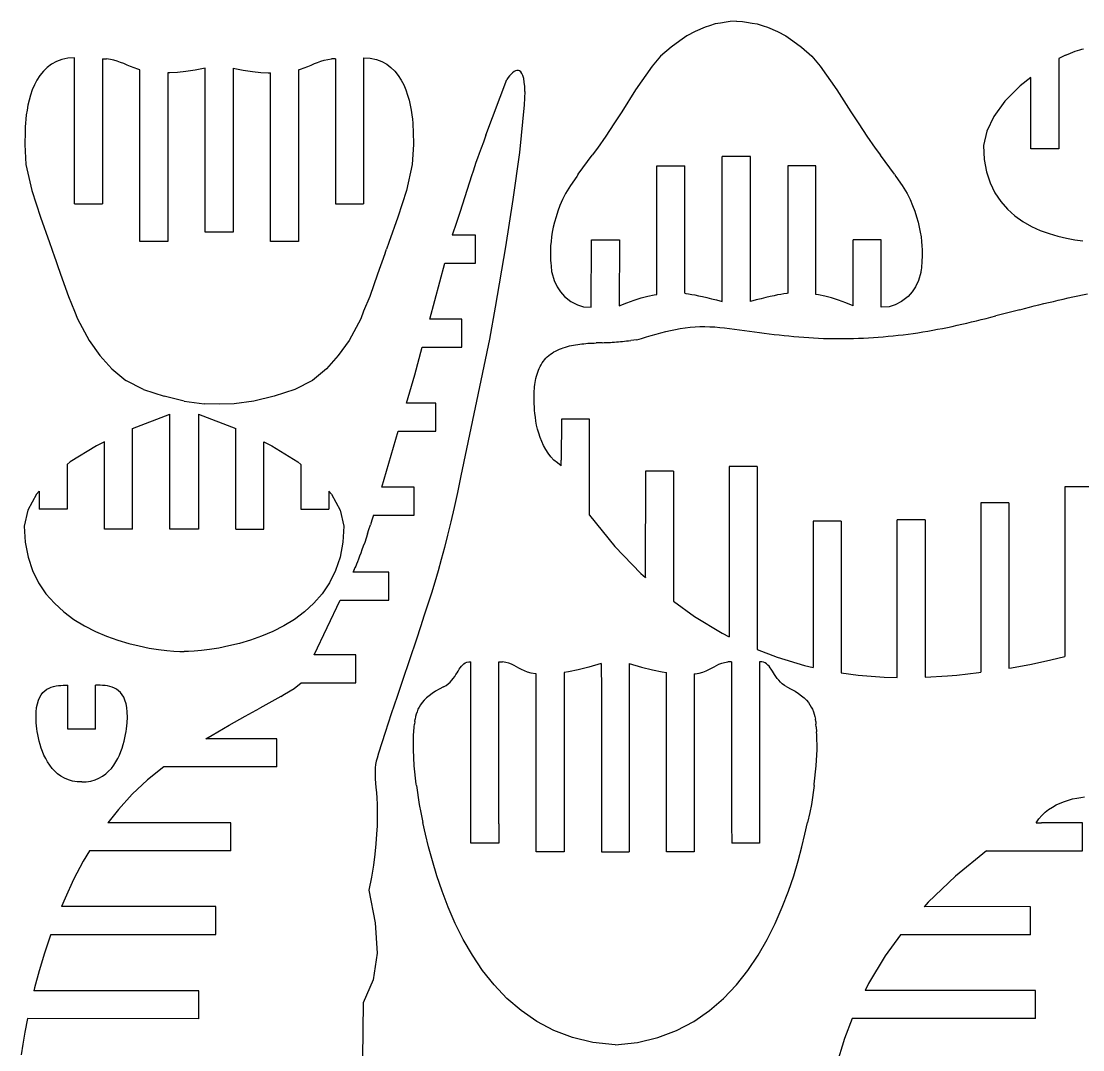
# Model space of a CAD drawing. Header units: inches. Extents: x -115 to 101, y -97 to 101.
# Drawn here: x -114.4 to -0.7, y -9.7 to 100.5 of the extents above; entities that cross this region are included whole.
import ezdxf

# ---------------------------------------------------------------- set-up
doc = ezdxf.new("R2010")
doc.units = ezdxf.units.IN
doc.header["$MEASUREMENT"] = 0

msp = doc.modelspace()

# ---------------------------------------------------------------- linework, layer by layer
for p, q in [((-40.06, 100.23), (-40.69, 100.04)), ((-39.5, 100.31), (-40.06, 100.23)), ((-38.9, 100.41), (-39.5, 100.31)), ((-38.45, 100.48), (-38.9, 100.41)), ((-37.79, 100.52), (-38.45, 100.48)), ((-37.79, 100.52), (-37.15, 100.48)), ((-37.15, 100.48), (-36.71, 100.41)), ((-36.71, 100.41), (-36.11, 100.31)), ((-36.11, 100.31), (-35.55, 100.23)), ((-35.55, 100.23), (-34.91, 100.04)), ((-42.21, 99.41), (-43.09, 98.96)), ((-41.13, 99.89), (-42.21, 99.41)), ((-40.69, 100.04), (-41.13, 99.89)), ((-34.91, 100.04), (-34.47, 99.89)), ((-34.47, 99.89), (-33.39, 99.41)), ((-33.39, 99.41), (-32.51, 98.96)), ((-43.85, 98.43), (-44.8, 97.73)), ((-43.09, 98.96), (-43.85, 98.43)), ((-32.51, 98.96), (-31.76, 98.43)), ((-31.76, 98.43), (-30.81, 97.73)), ((-45.92, 96.77), (-46.81, 95.69)), ((-44.8, 97.73), (-45.92, 96.77)), ((-30.81, 97.73), (-29.69, 96.77)), ((-29.69, 96.77), (-28.8, 95.69)), ((-2.52, 96.87), (-3.25, 96.51)), ((-2.52, 96.87), (-2.25, 96.99)), ((-2.25, 96.99), (-1.98, 97.11)), ((-1.98, 97.11), (-1.72, 97.21)), ((-1.72, 97.21), (-1.47, 97.3)), ((-1.47, 97.3), (-1.23, 97.39)), ((-1.23, 97.39), (-1, 97.46)), ((-1, 97.46), (-0.78, 97.52)), ((-0.78, 97.52), (-0.58, 97.57)), ((-111.19, 95.92), (-111.66, 95.57)), ((-110.67, 96.21), (-111.19, 95.92)), ((-110.09, 96.43), (-110.67, 96.21)), ((-109.44, 96.56), (-110.09, 96.43)), ((-108.72, 96.61), (-109.44, 96.56)), ((-108.72, 80.93), (-108.72, 96.61)), ((-105.72, 96.5), (-105.29, 96.48)), ((-105.72, 96.5), (-105.72, 82.72)), ((-104.88, 96.43), (-105.29, 96.48)), ((-104.51, 96.35), (-104.88, 96.43)), ((-104.15, 96.24), (-104.51, 96.35)), ((-103.8, 96.11), (-104.15, 96.24)), ((-103.45, 95.97), (-103.8, 96.11)), ((-103.1, 95.82), (-103.45, 95.97)), ((-102.74, 95.67), (-103.1, 95.82)), ((-102.35, 95.52), (-102.74, 95.67)), ((-84.11, 95.52), (-83.73, 95.67)), ((-83.73, 95.67), (-83.37, 95.82)), ((-83.37, 95.82), (-83.02, 95.97)), ((-83.02, 95.97), (-82.67, 96.11)), ((-82.67, 96.11), (-82.32, 96.24)), ((-82.32, 96.24), (-81.96, 96.35)), ((-81.96, 96.35), (-81.58, 96.43)), ((-81.58, 96.43), (-81.18, 96.48)), ((-80.74, 96.5), (-81.18, 96.48)), ((-80.74, 96.5), (-80.74, 82.72)), ((-77.74, 96.61), (-77.03, 96.56)), ((-77.74, 96.61), (-77.74, 80.93)), ((-77.03, 96.56), (-76.38, 96.43)), ((-76.38, 96.43), (-75.8, 96.21)), ((-75.8, 96.21), (-75.27, 95.92)), ((-75.27, 95.92), (-74.81, 95.57)), ((-46.81, 95.69), (-48.59, 93.16)), ((-28.8, 95.69), (-27.01, 93.16)), ((-3.25, 96.51), (-3.25, 86.85)), ((-112.43, 94.7), (-112.75, 94.21)), ((-112.07, 95.16), (-112.43, 94.7)), ((-111.66, 95.57), (-112.07, 95.16)), ((-101.94, 95.38), (-102.35, 95.52)), ((-101.72, 95.31), (-101.94, 95.38)), ((-101.72, 76.91), (-101.72, 95.31)), ((-98.5, 94.97), (-98.72, 94.97)), ((-98.72, 94.97), (-98.72, 76.91)), ((-97.7, 95.02), (-98.5, 94.97)), ((-96.8, 95.13), (-97.7, 95.02)), ((-95.81, 95.28), (-96.8, 95.13)), ((-94.72, 95.5), (-95.81, 95.28)), ((-94.72, 77.89), (-94.72, 95.5)), ((-91.74, 95.5), (-90.65, 95.28)), ((-91.74, 95.5), (-91.74, 77.89)), ((-90.65, 95.28), (-89.66, 95.13)), ((-89.66, 95.13), (-88.77, 95.02)), ((-88.77, 95.02), (-87.96, 94.97)), ((-87.96, 94.97), (-87.74, 94.97)), ((-87.74, 76.91), (-87.74, 94.97)), ((-84.74, 95.31), (-84.52, 95.38)), ((-84.74, 95.31), (-84.74, 76.91)), ((-84.52, 95.38), (-84.11, 95.52)), ((-74.81, 95.57), (-74.39, 95.16)), ((-74.39, 95.16), (-74.03, 94.7)), ((-74.03, 94.7), (-73.72, 94.21)), ((-62.25, 94.47), (-62.4, 94.26)), ((-62.1, 94.67), (-62.25, 94.47)), ((-61.94, 94.85), (-62.1, 94.67)), ((-61.78, 95), (-61.94, 94.85)), ((-61.62, 95.12), (-61.78, 95)), ((-61.46, 95.21), (-61.62, 95.12)), ((-61.31, 95.25), (-61.46, 95.21)), ((-61.16, 95.25), (-61.31, 95.25)), ((-61.02, 95.2), (-61.16, 95.25)), ((-60.89, 95.09), (-61.02, 95.2)), ((-60.77, 94.92), (-60.89, 95.09)), ((-60.67, 94.69), (-60.77, 94.92)), ((-60.59, 94.38), (-60.67, 94.69)), ((-6.25, 94.47), (-7.39, 93.6)), ((-6.25, 86.85), (-6.25, 94.47)), ((-113.02, 93.69), (-113.25, 93.16)), ((-112.75, 94.21), (-113.02, 93.69)), ((-73.72, 94.21), (-73.45, 93.69)), ((-73.45, 93.69), (-73.22, 93.16)), ((-64.64, 88.29), (-62.4, 94.26)), ((-60.52, 93.99), (-60.59, 94.38)), ((-60.48, 93.53), (-60.52, 93.99)), ((-60.47, 92.97), (-60.48, 93.53)), ((-7.39, 93.6), (-9.03, 91.95)), ((-113.44, 92.61), (-113.6, 92.06)), ((-113.25, 93.16), (-113.44, 92.61)), ((-73.22, 93.16), (-73.03, 92.61)), ((-73.03, 92.61), (-72.87, 92.06)), ((-60.47, 92.97), (-60.52, 91.54)), ((-48.59, 93.16), (-50.07, 90.81)), ((-27.01, 93.16), (-25.53, 90.81)), ((-113.72, 91.51), (-113.82, 90.99)), ((-113.6, 92.06), (-113.72, 91.51)), ((-72.87, 92.06), (-72.74, 91.51)), ((-72.74, 91.51), (-72.64, 90.99)), ((-60.52, 91.54), (-61.04, 86.44)), ((-9.03, 91.95), (-10.2, 90.32)), ((-113.95, 90.02), (-113.99, 89.59)), ((-113.9, 90.48), (-113.95, 90.02)), ((-113.82, 90.99), (-113.9, 90.48)), ((-72.64, 90.99), (-72.57, 90.48)), ((-72.57, 90.48), (-72.52, 90.02)), ((-72.52, 90.02), (-72.48, 89.59)), ((-50.07, 90.81), (-50.94, 89.51)), ((-25.53, 90.81), (-24.67, 89.51)), ((-10.2, 90.32), (-10.95, 88.73)), ((-114.01, 89.21), (-114.02, 88.9)), ((-114.02, 88.9), (-114.02, 88.65)), ((-113.99, 89.59), (-114.01, 89.21)), ((-72.48, 89.59), (-72.46, 89.21)), ((-72.46, 89.21), (-72.45, 88.9)), ((-72.45, 88.9), (-72.44, 88.65)), ((-50.94, 89.51), (-51.79, 88.2)), ((-24.67, 89.51), (-23.81, 88.2)), ((-114.02, 88.65), (-114.06, 87.32)), ((-72.44, 88.65), (-72.4, 87.32)), ((-64.64, 88.29), (-64.91, 87.55)), ((-51.79, 88.2), (-52.69, 86.91)), ((-23.81, 88.2), (-22.91, 86.91)), ((-10.95, 88.73), (-11.31, 87.18)), ((-114.06, 87.32), (-113.94, 85.16)), ((-72.4, 87.32), (-72.53, 85.16)), ((-65.15, 86.91), (-65.35, 86.35)), ((-64.91, 87.55), (-65.15, 86.91)), ((-52.69, 86.91), (-53.25, 86.17)), ((-22.91, 86.91), (-22.35, 86.17)), ((-11.31, 87.18), (-11.22, 85.7)), ((-3.25, 86.85), (-6.25, 86.85)), ((-65.7, 85.37), (-65.85, 84.91)), ((-65.53, 85.85), (-65.7, 85.37)), ((-65.35, 86.35), (-65.53, 85.85)), ((-61.04, 86.44), (-61.74, 81.39)), ((-54.76, 84.12), (-53.25, 86.17)), ((-36.28, 86.01), (-39.33, 86.01)), ((-39.33, 70.49), (-39.33, 86.01)), ((-36.28, 70.49), (-36.28, 86.01)), ((-20.84, 84.12), (-22.35, 86.17)), ((-11.22, 85.7), (-10.98, 84.37)), ((-113.94, 85.16), (-113.31, 82.36)), ((-72.53, 85.16), (-73.16, 82.36)), ((-66.01, 84.44), (-66.18, 83.93)), ((-65.85, 84.91), (-66.01, 84.44)), ((-46.33, 71.22), (-46.33, 85.02)), ((-46.33, 85.02), (-43.33, 85.02)), ((-43.33, 71.35), (-43.33, 85.02)), ((-32.28, 85.02), (-32.28, 71.35)), ((-29.28, 85.02), (-32.28, 85.02)), ((-29.28, 71.22), (-29.28, 85.02)), ((-10.98, 84.37), (-10.59, 83.18)), ((-66.18, 83.93), (-67.41, 80.12)), ((-54.91, 83.89), (-55.58, 82.9)), ((-54.76, 84.12), (-54.91, 83.89)), ((-20.84, 84.12), (-20.7, 83.89)), ((-20.7, 83.89), (-20.02, 82.9)), ((-10.59, 83.18), (-10.08, 82.12)), ((-113.31, 82.36), (-112.38, 79.51)), ((-105.72, 82.72), (-105.73, 80.93)), ((-80.74, 82.72), (-80.74, 80.93)), ((-73.16, 82.36), (-74.09, 79.51)), ((-56.12, 82.06), (-56.43, 81.41)), ((-55.58, 82.9), (-56.12, 82.06)), ((-20.02, 82.9), (-19.48, 82.06)), ((-19.48, 82.06), (-19.17, 81.41)), ((-10.08, 82.12), (-9.45, 81.18)), ((-108.72, 80.93), (-105.73, 80.93)), ((-80.74, 80.93), (-77.74, 80.93)), ((-61.74, 81.39), (-62.54, 76.35)), ((-56.43, 81.41), (-56.7, 80.78)), ((-19.17, 81.41), (-18.91, 80.78)), ((-9.45, 81.18), (-8.73, 80.36)), ((-67.41, 80.12), (-67.79, 78.95)), ((-56.93, 80.16), (-57.12, 79.56)), ((-56.7, 80.78), (-56.93, 80.16)), ((-18.91, 80.78), (-18.68, 80.16)), ((-18.68, 80.16), (-18.48, 79.56)), ((-8.73, 80.36), (-7.94, 79.65)), ((-7.94, 79.65), (-7.08, 79.05)), ((-112.38, 79.51), (-111.42, 76.81)), ((-74.09, 79.51), (-75.04, 76.81)), ((-67.79, 78.95), (-68.24, 77.58)), ((-57.29, 78.99), (-57.42, 78.43)), ((-57.12, 79.56), (-57.29, 78.99)), ((-18.48, 79.56), (-18.32, 78.99)), ((-18.32, 78.99), (-18.19, 78.43)), ((-7.08, 79.05), (-6.17, 78.53)), ((-6.17, 78.53), (-5.23, 78.1)), ((-91.74, 77.89), (-94.72, 77.89)), ((-65.76, 77.58), (-68.24, 77.58)), ((-65.76, 74.58), (-65.76, 77.58)), ((-57.6, 77.39), (-57.66, 76.9)), ((-57.52, 77.9), (-57.6, 77.39)), ((-57.42, 78.43), (-57.52, 77.9)), ((-18.19, 78.43), (-18.08, 77.9)), ((-18.08, 77.9), (-18, 77.39)), ((-18, 77.39), (-17.94, 76.9)), ((-5.23, 78.1), (-4.28, 77.75)), ((-4.28, 77.75), (-3.33, 77.47)), ((-3.33, 77.47), (-2.4, 77.25)), ((-111.42, 76.81), (-111.17, 76.07)), ((-98.72, 76.91), (-101.72, 76.91)), ((-84.74, 76.91), (-87.74, 76.91)), ((-75.04, 76.81), (-75.3, 76.07)), ((-62.54, 76.35), (-63.64, 69.85)), ((-57.7, 76.44), (-57.72, 76.01)), ((-57.66, 76.9), (-57.7, 76.44)), ((-53.34, 69.85), (-53.33, 77.07)), ((-53.33, 77.07), (-50.33, 77.07)), ((-50.33, 77.07), (-50.34, 70)), ((-22.28, 77.07), (-25.28, 77.07)), ((-25.27, 70), (-25.28, 77.07)), ((-22.27, 69.85), (-22.28, 77.07)), ((-17.94, 76.9), (-17.91, 76.44)), ((-17.91, 76.44), (-17.89, 76.01)), ((-2.4, 77.25), (-1.51, 77.09)), ((-1.51, 77.09), (-0.66, 76.97)), ((-111.17, 76.07), (-111.02, 75.64)), ((-111.02, 75.64), (-110.99, 75.58)), ((-110.99, 75.58), (-110.22, 73.4)), ((-75.47, 75.58), (-76.24, 73.4)), ((-75.45, 75.64), (-75.47, 75.58)), ((-75.45, 75.64), (-75.3, 76.07)), ((-57.72, 76.01), (-57.73, 75.61)), ((-57.73, 75.61), (-57.72, 75.24)), ((-57.72, 75.24), (-57.71, 74.89)), ((-17.88, 75.24), (-17.9, 74.89)), ((-17.89, 76.01), (-17.88, 75.61)), ((-17.88, 75.61), (-17.88, 75.24)), ((-70.66, 68.58), (-69.04, 74.58)), ((-69.04, 74.58), (-65.76, 74.58)), ((-57.71, 74.89), (-57.69, 74.58)), ((-57.69, 74.58), (-57.66, 74.31)), ((-57.66, 74.31), (-57.63, 74.07)), ((-57.63, 74.07), (-57.61, 73.86)), ((-17.97, 74.07), (-18, 73.86)), ((-17.94, 74.31), (-17.97, 74.07)), ((-17.92, 74.58), (-17.94, 74.31)), ((-17.9, 74.89), (-17.92, 74.58)), ((-110.22, 73.4), (-109.38, 71.01)), ((-76.24, 73.4), (-77.08, 71.01)), ((-57.61, 73.86), (-57.59, 73.7)), ((-57.59, 73.7), (-57.57, 73.57)), ((-57.57, 73.57), (-57.33, 72.73)), ((-18.04, 73.57), (-18.28, 72.73)), ((-18.02, 73.7), (-18.04, 73.57)), ((-18, 73.86), (-18.02, 73.7)), ((-57.33, 72.73), (-56.99, 72.03)), ((-56.99, 72.03), (-56.66, 71.52)), ((-18.61, 72.03), (-18.94, 71.52)), ((-18.28, 72.73), (-18.61, 72.03)), ((-109.38, 71.01), (-108.72, 69.43)), ((-77.08, 71.01), (-77.74, 69.43)), ((-56.66, 71.52), (-56.44, 71.25)), ((-56.44, 71.25), (-56.22, 71)), ((-56.22, 71), (-55.53, 70.47)), ((-49.53, 70.33), (-48.75, 70.61)), ((-48.75, 70.61), (-48.01, 70.85)), ((-48.01, 70.85), (-47.3, 71.03)), ((-47.3, 71.03), (-46.62, 71.18)), ((-46.62, 71.18), (-46.33, 71.22)), ((-43.33, 71.35), (-43.21, 71.34)), ((-43.21, 71.34), (-42.91, 71.29)), ((-42.91, 71.29), (-42.58, 71.24)), ((-42.58, 71.24), (-42.23, 71.17)), ((-42.23, 71.17), (-41.85, 71.09)), ((-41.85, 71.09), (-41.43, 71)), ((-41.43, 71), (-40.97, 70.89)), ((-40.97, 70.89), (-40.47, 70.77)), ((-40.47, 70.77), (-39.93, 70.64)), ((-39.93, 70.64), (-39.33, 70.49)), ((-35.68, 70.64), (-36.28, 70.49)), ((-35.13, 70.77), (-35.68, 70.64)), ((-34.63, 70.89), (-35.13, 70.77)), ((-34.17, 71), (-34.63, 70.89)), ((-33.76, 71.09), (-34.17, 71)), ((-33.37, 71.17), (-33.76, 71.09)), ((-33.02, 71.24), (-33.37, 71.17)), ((-32.7, 71.29), (-33.02, 71.24)), ((-32.39, 71.34), (-32.7, 71.29)), ((-32.28, 71.35), (-32.39, 71.34)), ((-28.99, 71.18), (-29.28, 71.22)), ((-28.31, 71.03), (-28.99, 71.18)), ((-27.6, 70.85), (-28.31, 71.03)), ((-26.85, 70.61), (-27.6, 70.85)), ((-26.08, 70.33), (-26.85, 70.61)), ((-19.39, 71), (-20.08, 70.47)), ((-19.16, 71.25), (-19.39, 71)), ((-18.94, 71.52), (-19.16, 71.25)), ((-3.81, 70.49), (-3.29, 70.61)), ((-3.29, 70.61), (-2.77, 70.73)), ((-2.77, 70.73), (-2.25, 70.85)), ((-2.25, 70.85), (-1.73, 70.97)), ((-1.73, 70.97), (-1.21, 71.08)), ((-1.21, 71.08), (-0.69, 71.2)), ((-0.69, 71.2), (-0.17, 71.31)), ((-108.72, 69.43), (-108.41, 68.62)), ((-77.74, 69.43), (-78.06, 68.62)), ((-63.64, 69.85), (-64.24, 66.43)), ((-55.53, 70.47), (-54.81, 70.1)), ((-54.81, 70.1), (-54.19, 69.9)), ((-54.19, 69.9), (-53.34, 69.85)), ((-50.34, 70), (-49.53, 70.33)), ((-25.27, 70), (-26.08, 70.33)), ((-21.41, 69.9), (-22.27, 69.85)), ((-20.79, 70.1), (-21.41, 69.9)), ((-20.08, 70.47), (-20.79, 70.1)), ((-7.42, 69.59), (-10, 68.92)), ((-7.42, 69.59), (-6.91, 69.73)), ((-6.91, 69.73), (-6.39, 69.86)), ((-6.39, 69.86), (-5.88, 69.99)), ((-5.88, 69.99), (-5.36, 70.12)), ((-5.36, 70.12), (-4.84, 70.24)), ((-4.84, 70.24), (-4.33, 70.37)), ((-4.33, 70.37), (-3.81, 70.49)), ((-108.41, 68.62), (-107.17, 66.3)), ((-78.06, 68.62), (-79.29, 66.3)), ((-67.22, 68.58), (-70.66, 68.58)), ((-67.22, 65.58), (-67.22, 68.58)), ((-13.1, 68.15), (-12.58, 68.28)), ((-12.58, 68.28), (-12.07, 68.4)), ((-12.07, 68.4), (-11.55, 68.53)), ((-11.55, 68.53), (-11.03, 68.66)), ((-11.03, 68.66), (-10.52, 68.79)), ((-10.52, 68.79), (-10, 68.92)), ((-45.88, 67.11), (-45.36, 67.24)), ((-45.36, 67.24), (-44.84, 67.36)), ((-44.84, 67.36), (-44.32, 67.47)), ((-44.32, 67.47), (-43.8, 67.57)), ((-43.8, 67.57), (-43.27, 67.65)), ((-43.27, 67.65), (-42.75, 67.71)), ((-42.75, 67.71), (-42.22, 67.76)), ((-42.22, 67.76), (-41.7, 67.78)), ((-41.7, 67.78), (-41.17, 67.79)), ((-41.17, 67.79), (-40.64, 67.77)), ((-40.64, 67.77), (-40.11, 67.74)), ((-40.11, 67.74), (-39.58, 67.7)), ((-39.58, 67.7), (-39.05, 67.65)), ((-39.05, 67.65), (-38.52, 67.59)), ((-38.52, 67.59), (-37.98, 67.52)), ((-37.98, 67.52), (-37.45, 67.45)), ((-37.45, 67.45), (-36.39, 67.3)), ((-36.39, 67.3), (-35.86, 67.22)), ((-35.86, 67.22), (-35.33, 67.15)), ((-35.33, 67.15), (-34.8, 67.08)), ((-18.86, 67.05), (-18.33, 67.13)), ((-18.33, 67.13), (-17.8, 67.21)), ((-17.8, 67.21), (-17.28, 67.3)), ((-17.28, 67.3), (-16.75, 67.39)), ((-16.75, 67.39), (-16.23, 67.49)), ((-16.23, 67.49), (-15.7, 67.59)), ((-15.7, 67.59), (-15.18, 67.69)), ((-15.18, 67.69), (-14.66, 67.8)), ((-14.66, 67.8), (-14.14, 67.92)), ((-14.14, 67.92), (-13.62, 68.03)), ((-13.62, 68.03), (-13.1, 68.15)), ((-107.17, 66.3), (-106, 64.67)), ((-79.29, 66.3), (-80.47, 64.67)), ((-64.24, 66.43), (-67.31, 51.78)), ((-53.7, 65.99), (-53.48, 66)), ((-53.48, 66), (-53.26, 66.01)), ((-53.26, 66.01), (-53.05, 66.02)), ((-53.05, 66.02), (-52.83, 66.03)), ((-52.18, 66.05), (-52.83, 66.03)), ((-52.18, 66.05), (-51.96, 66.06)), ((-51.96, 66.06), (-51.74, 66.07)), ((-51.74, 66.07), (-51.52, 66.08)), ((-51.52, 66.08), (-51.3, 66.09)), ((-51.3, 66.09), (-51.09, 66.11)), ((-51.09, 66.11), (-50.87, 66.12)), ((-50.87, 66.12), (-50.65, 66.14)), ((-50.65, 66.14), (-50.43, 66.16)), ((-50.43, 66.16), (-50.21, 66.18)), ((-50.21, 66.18), (-50, 66.2)), ((-50, 66.2), (-49.78, 66.22)), ((-49.78, 66.22), (-49.56, 66.24)), ((-49.56, 66.24), (-49.34, 66.27)), ((-49.34, 66.27), (-49.12, 66.29)), ((-48.47, 66.36), (-49.12, 66.29)), ((-48.47, 66.36), (-47.95, 66.52)), ((-47.95, 66.52), (-47.43, 66.67)), ((-47.43, 66.67), (-46.91, 66.83)), ((-46.91, 66.83), (-46.4, 66.97)), ((-46.4, 66.97), (-45.88, 67.11)), ((-34.8, 67.08), (-34.27, 67.02)), ((-34.27, 67.02), (-33.74, 66.95)), ((-33.74, 66.95), (-33.21, 66.89)), ((-33.21, 66.89), (-32.68, 66.83)), ((-32.68, 66.83), (-32.16, 66.78)), ((-32.16, 66.78), (-31.63, 66.73)), ((-31.63, 66.73), (-31.1, 66.68)), ((-31.1, 66.68), (-30.57, 66.64)), ((-30.57, 66.64), (-30.04, 66.6)), ((-30.04, 66.6), (-29.51, 66.57)), ((-29.51, 66.57), (-28.98, 66.54)), ((-28.98, 66.54), (-28.44, 66.52)), ((-28.44, 66.52), (-27.91, 66.51)), ((-27.91, 66.51), (-27.38, 66.5)), ((-27.38, 66.5), (-26.85, 66.49)), ((-26.85, 66.49), (-26.31, 66.5)), ((-26.31, 66.5), (-25.78, 66.5)), ((-25.78, 66.5), (-25.25, 66.51)), ((-25.25, 66.51), (-24.71, 66.53)), ((-24.71, 66.53), (-24.18, 66.55)), ((-24.18, 66.55), (-23.65, 66.58)), ((-23.65, 66.58), (-23.11, 66.61)), ((-23.11, 66.61), (-22.58, 66.65)), ((-22.58, 66.65), (-22.05, 66.69)), ((-22.05, 66.69), (-21.52, 66.74)), ((-21.52, 66.74), (-20.98, 66.79)), ((-20.98, 66.79), (-20.45, 66.85)), ((-20.45, 66.85), (-19.92, 66.91)), ((-19.92, 66.91), (-19.39, 66.98)), ((-19.39, 66.98), (-18.86, 67.05)), ((-72.25, 62.6), (-71.46, 65.58)), ((-71.46, 65.58), (-67.22, 65.58)), ((-57.73, 64.82), (-57.55, 64.94)), ((-57.55, 64.94), (-57.36, 65.06)), ((-57.36, 65.06), (-57.17, 65.16)), ((-57.17, 65.16), (-56.97, 65.26)), ((-56.97, 65.26), (-56.76, 65.36)), ((-56.76, 65.36), (-56.55, 65.44)), ((-56.55, 65.44), (-56.34, 65.52)), ((-56.34, 65.52), (-56.12, 65.59)), ((-56.12, 65.59), (-55.9, 65.65)), ((-55.9, 65.65), (-55.68, 65.71)), ((-55.68, 65.71), (-55.46, 65.76)), ((-55.46, 65.76), (-55.24, 65.8)), ((-55.24, 65.8), (-55.02, 65.84)), ((-55.02, 65.84), (-54.8, 65.87)), ((-54.8, 65.87), (-54.58, 65.9)), ((-54.58, 65.9), (-54.36, 65.93)), ((-54.36, 65.93), (-54.14, 65.95)), ((-54.14, 65.95), (-53.92, 65.97)), ((-53.92, 65.97), (-53.7, 65.99)), ((-104.74, 63.24), (-106, 64.67)), ((-80.47, 64.67), (-81.73, 63.24)), ((-58.72, 63.7), (-58.61, 63.88)), ((-58.61, 63.88), (-58.48, 64.06)), ((-58.48, 64.06), (-58.35, 64.23)), ((-58.35, 64.23), (-58.21, 64.39)), ((-58.21, 64.39), (-58.06, 64.54)), ((-58.06, 64.54), (-57.9, 64.69)), ((-57.9, 64.69), (-57.73, 64.82)), ((-104.74, 63.24), (-103.24, 62.02)), ((-81.73, 63.24), (-83.23, 62.02)), ((-73.15, 59.58), (-72.25, 62.6)), ((-59.21, 62.46), (-59.15, 62.67)), ((-59.15, 62.67), (-59.08, 62.89)), ((-59.08, 62.89), (-59.01, 63.1)), ((-59.01, 63.1), (-58.92, 63.3)), ((-58.92, 63.3), (-58.82, 63.5)), ((-58.82, 63.5), (-58.72, 63.7)), ((-101.34, 61.05), (-103.24, 62.02)), ((-83.23, 62.02), (-85.13, 61.05)), ((-59.42, 61.33), (-59.39, 61.56)), ((-59.39, 61.56), (-59.36, 61.79)), ((-59.36, 61.79), (-59.32, 62.01)), ((-59.32, 62.01), (-59.27, 62.23)), ((-59.27, 62.23), (-59.21, 62.46)), ((-101.34, 61.05), (-99.13, 60.31)), ((-96.97, 59.8), (-99.13, 60.31)), ((-87.34, 60.31), (-89.5, 59.8)), ((-85.13, 61.05), (-87.34, 60.31)), ((-59.47, 60.65), (-59.46, 60.88)), ((-59.47, 60.43), (-59.47, 60.65)), ((-59.47, 60.2), (-59.47, 60.43)), ((-59.46, 60.88), (-59.44, 61.11)), ((-59.44, 61.11), (-59.42, 61.33)), ((-96.97, 59.8), (-94.85, 59.51)), ((-93.23, 59.47), (-94.85, 59.51)), ((-91.62, 59.51), (-93.23, 59.47)), ((-89.5, 59.8), (-91.62, 59.51)), ((-70, 59.58), (-73.15, 59.58)), ((-70, 56.58), (-70, 59.58)), ((-59.47, 60.01), (-59.47, 60.2)), ((-59.46, 59.98), (-59.47, 60.01)), ((-59.47, 59.78), (-59.46, 59.98)), ((-59.46, 59.5), (-59.47, 59.78)), ((-59.44, 59.19), (-59.46, 59.5)), ((-59.42, 58.84), (-59.44, 59.19)), ((-102.52, 56.84), (-98.53, 58.39)), ((-98.53, 46.06), (-98.53, 58.39)), ((-95.45, 58.39), (-91.45, 56.84)), ((-95.45, 58.39), (-95.45, 46.06)), ((-59.39, 58.47), (-59.42, 58.84)), ((-59.34, 58.07), (-59.39, 58.47)), ((-59.28, 57.66), (-59.34, 58.07)), ((-59.2, 57.23), (-59.28, 57.66)), ((-59.1, 56.79), (-59.2, 57.23)), ((-56.55, 57.87), (-56.56, 53.47)), ((-53.55, 57.87), (-56.55, 57.87)), ((-53.55, 47.56), (-53.55, 57.87)), ((-102.52, 46.06), (-102.52, 56.84)), ((-91.45, 46.06), (-91.45, 56.84)), ((-75.8, 50.58), (-74.03, 56.58)), ((-74.03, 56.58), (-70, 56.58)), ((-58.98, 56.35), (-59.1, 56.79)), ((-58.83, 55.9), (-58.98, 56.35)), ((-58.66, 55.46), (-58.83, 55.9)), ((-106.39, 55), (-109.19, 53.27)), ((-105.52, 55.42), (-106.39, 55)), ((-105.52, 46.06), (-105.52, 55.42)), ((-88.45, 46.06), (-88.45, 55.42)), ((-88.45, 55.42), (-87.58, 55)), ((-87.58, 55), (-84.78, 53.27)), ((-58.46, 55.03), (-58.66, 55.46)), ((-58.23, 54.61), (-58.46, 55.03)), ((-57.97, 54.21), (-58.23, 54.61)), ((-57.68, 53.83), (-57.97, 54.21)), ((-57.34, 53.48), (-57.68, 53.83)), ((-56.97, 53.16), (-57.34, 53.48)), ((-109.19, 53.27), (-109.5, 53.01)), ((-109.5, 53.01), (-109.5, 48.21)), ((-84.78, 53.27), (-84.47, 53.01)), ((-84.47, 53.01), (-84.47, 48.21)), ((-56.56, 52.87), (-56.97, 53.16)), ((-56.56, 52.87), (-56.56, 53.47)), ((-35.56, 52.8), (-38.56, 52.8)), ((-38.56, 52.8), (-38.56, 34.54)), ((-35.56, 52.8), (-35.56, 33.16)), ((-67.31, 51.78), (-67.69, 50.01)), ((-47.55, 52.27), (-47.58, 41.03)), ((-44.55, 52.27), (-47.55, 52.27)), ((-44.55, 52.27), (-44.55, 38.36)), ((-112.5, 50.15), (-112.8, 49.8)), ((-112.5, 50.15), (-112.5, 48.21)), ((-81.47, 50.15), (-81.17, 49.8)), ((-81.47, 50.15), (-81.47, 48.21)), ((-72.31, 50.58), (-75.8, 50.58)), ((-72.31, 47.58), (-72.31, 50.58)), ((0.41, 50.59), (-2.59, 50.59)), ((-2.59, 50.59), (-2.59, 32.41)), ((-112.8, 49.8), (-113.72, 48.09)), ((-81.17, 49.8), (-80.25, 48.09)), ((-67.69, 50.01), (-68.05, 48.37)), ((-113.72, 48.09), (-114.12, 46.4)), ((-109.5, 48.21), (-112.5, 48.21)), ((-84.47, 48.21), (-81.47, 48.21)), ((-80.25, 48.09), (-79.85, 46.4)), ((-68.05, 48.37), (-68.41, 46.85)), ((-8.58, 48.9), (-11.58, 48.9)), ((-11.58, 48.9), (-11.58, 30.74)), ((-8.58, 48.9), (-8.58, 31.15)), ((-76.85, 47.04), (-77.01, 46.52)), ((-76.69, 47.58), (-76.85, 47.04)), ((-76.69, 47.58), (-72.31, 47.58)), ((-68.41, 46.85), (-68.75, 45.43)), ((-53.55, 47.56), (-50.83, 44.22)), ((-26.57, 46.91), (-29.56, 46.91)), ((-29.56, 46.91), (-29.55, 32.85)), ((-26.57, 46.91), (-26.57, 30.68)), ((-17.57, 47.08), (-20.57, 47.08)), ((-20.57, 30.17), (-20.57, 47.08)), ((-17.57, 47.08), (-17.57, 30.2)), ((-114.12, 46.4), (-114.02, 44.66)), ((-102.52, 46.06), (-105.52, 46.06)), ((-95.45, 46.06), (-98.53, 46.06)), ((-91.45, 46.06), (-88.45, 46.06)), ((-79.85, 46.4), (-79.96, 44.66)), ((-77.33, 45.55), (-77.48, 45.09)), ((-77.33, 45.55), (-77.17, 46.03)), ((-77.17, 46.03), (-77.01, 46.52)), ((-114.02, 44.66), (-113.71, 43.06)), ((-79.96, 44.66), (-80.27, 43.06)), ((-77.63, 44.65), (-77.78, 44.24)), ((-77.48, 45.09), (-77.63, 44.65)), ((-68.75, 45.43), (-69.09, 44.09)), ((-78.05, 43.49), (-78.17, 43.16)), ((-77.92, 43.85), (-78.05, 43.49)), ((-77.78, 44.24), (-77.92, 43.85)), ((-69.09, 44.09), (-69.43, 42.82)), ((-50.83, 44.22), (-48.03, 41.32)), ((-113.71, 43.06), (-113.22, 41.62)), ((-80.27, 43.06), (-80.75, 41.62)), ((-78.59, 42.1), (-78.67, 41.91)), ((-78.5, 42.32), (-78.59, 42.1)), ((-78.4, 42.57), (-78.5, 42.32)), ((-78.29, 42.85), (-78.4, 42.57)), ((-78.17, 43.16), (-78.29, 42.85)), ((-69.43, 42.82), (-69.77, 41.6)), ((-113.22, 41.62), (-112.58, 40.32)), ((-80.75, 41.62), (-81.4, 40.32)), ((-78.85, 41.46), (-78.82, 41.54)), ((-75.03, 41.46), (-78.85, 41.46)), ((-78.82, 41.54), (-78.78, 41.63)), ((-78.78, 41.63), (-78.73, 41.75)), ((-78.73, 41.75), (-78.67, 41.91)), ((-75.03, 38.46), (-75.03, 41.46)), ((-69.77, 41.6), (-70.12, 40.4)), ((-48.03, 41.32), (-47.55, 40.89)), ((-47.58, 41.03), (-47.55, 40.89)), ((-112.58, 40.32), (-111.8, 39.15)), ((-81.4, 40.32), (-82.18, 39.15)), ((-70.12, 40.4), (-70.48, 39.22)), ((-111.8, 39.15), (-110.89, 38.12)), ((-82.18, 39.15), (-83.08, 38.12)), ((-70.48, 39.22), (-70.85, 38.04)), ((-110.89, 38.12), (-109.89, 37.2)), ((-83.08, 38.12), (-84.08, 37.2)), ((-83.04, 32.58), (-80.27, 38.46)), ((-80.27, 38.46), (-75.03, 38.46)), ((-70.85, 38.04), (-71.24, 36.83)), ((-44.55, 38.36), (-42.27, 36.69)), ((-109.89, 37.2), (-108.81, 36.39)), ((-84.08, 37.2), (-85.16, 36.39)), ((-71.24, 36.83), (-71.65, 35.59)), ((-42.27, 36.69), (-39.33, 34.92)), ((-108.81, 36.39), (-107.67, 35.69)), ((-107.67, 35.69), (-106.49, 35.1)), ((-86.3, 35.69), (-87.48, 35.1)), ((-85.16, 36.39), (-86.3, 35.69)), ((-71.65, 35.59), (-72.09, 34.28)), ((-106.49, 35.1), (-105.29, 34.59)), ((-105.29, 34.59), (-104.1, 34.16)), ((-104.1, 34.16), (-102.92, 33.82)), ((-89.88, 34.16), (-91.05, 33.82)), ((-88.68, 34.59), (-89.88, 34.16)), ((-87.48, 35.1), (-88.68, 34.59)), ((-72.09, 34.28), (-73.59, 29.85)), ((-39.33, 34.92), (-38.56, 34.54)), ((-102.92, 33.82), (-101.79, 33.54)), ((-101.79, 33.54), (-100.72, 33.32)), ((-100.72, 33.32), (-99.73, 33.17)), ((-99.73, 33.17), (-98.84, 33.05)), ((-98.84, 33.05), (-98.07, 32.98)), ((-95.13, 33.05), (-95.9, 32.98)), ((-94.25, 33.17), (-95.13, 33.05)), ((-93.26, 33.32), (-94.25, 33.17)), ((-92.18, 33.54), (-93.26, 33.32)), ((-91.05, 33.82), (-92.18, 33.54)), ((-35.56, 33.16), (-33.43, 32.33)), ((-98.07, 32.98), (-97.45, 32.95)), ((-97.45, 32.95), (-96.99, 32.94)), ((-96.52, 32.95), (-96.99, 32.94)), ((-95.9, 32.98), (-96.52, 32.95)), ((-78.58, 32.58), (-83.04, 32.58)), ((-78.58, 29.58), (-78.58, 32.58)), ((-66.48, 31.84), (-66.25, 31.86)), ((-66.25, 12.39), (-66.25, 31.86)), ((-63.25, 31.86), (-62.85, 31.84)), ((-63.25, 14.47), (-63.25, 31.86)), ((-38.3, 31.86), (-38.7, 31.84)), ((-38.3, 31.86), (-38.3, 14.47)), ((-35.07, 31.84), (-35.3, 31.86)), ((-35.3, 31.86), (-35.3, 12.39)), ((-33.43, 32.33), (-30.5, 31.46)), ((-29.55, 32.85), (-29.56, 31.25)), ((-6.17, 31.59), (-4.1, 32.04)), ((-4.1, 32.04), (-2.59, 32.41)), ((-67.73, 30.66), (-67.62, 30.85)), ((-67.62, 30.85), (-67.5, 31.04)), ((-67.5, 31.04), (-67.39, 31.21)), ((-67.39, 31.21), (-67.27, 31.36)), ((-67.27, 31.36), (-67.14, 31.5)), ((-67.14, 31.5), (-67, 31.62)), ((-67, 31.62), (-66.85, 31.72)), ((-66.85, 31.72), (-66.67, 31.8)), ((-66.67, 31.8), (-66.48, 31.84)), ((-62.49, 31.78), (-62.85, 31.84)), ((-62.18, 31.69), (-62.49, 31.78)), ((-61.89, 31.58), (-62.18, 31.69)), ((-61.62, 31.45), (-61.89, 31.58)), ((-61.36, 31.3), (-61.62, 31.45)), ((-61.1, 31.15), (-61.36, 31.3)), ((-60.82, 31.01), (-61.1, 31.15)), ((-60.51, 30.87), (-60.82, 31.01)), ((-60.17, 30.74), (-60.51, 30.87)), ((-59.78, 30.64), (-60.17, 30.74)), ((-55.8, 30.78), (-56.25, 30.71)), ((-54.76, 31), (-55.8, 30.78)), ((-53.59, 31.28), (-54.76, 31)), ((-52.27, 31.65), (-53.59, 31.28)), ((-52.27, 31.65), (-52.27, 31.43)), ((-52.27, 31.43), (-52.25, 28.96)), ((-49.28, 31.43), (-49.3, 28.96)), ((-49.28, 31.65), (-47.96, 31.28)), ((-49.28, 31.65), (-49.28, 31.43)), ((-47.96, 31.28), (-46.79, 31)), ((-46.79, 31), (-45.75, 30.78)), ((-45.75, 30.78), (-45.3, 30.71)), ((-41.77, 30.64), (-41.38, 30.74)), ((-41.38, 30.74), (-41.04, 30.87)), ((-41.04, 30.87), (-40.73, 31.01)), ((-40.73, 31.01), (-40.45, 31.15)), ((-40.45, 31.15), (-40.19, 31.3)), ((-40.19, 31.3), (-39.93, 31.45)), ((-39.93, 31.45), (-39.66, 31.58)), ((-39.66, 31.58), (-39.37, 31.69)), ((-39.37, 31.69), (-39.06, 31.78)), ((-39.06, 31.78), (-38.7, 31.84)), ((-34.88, 31.8), (-35.07, 31.84)), ((-34.7, 31.72), (-34.88, 31.8)), ((-34.55, 31.62), (-34.7, 31.72)), ((-34.41, 31.5), (-34.55, 31.62)), ((-34.28, 31.36), (-34.41, 31.5)), ((-34.16, 31.21), (-34.28, 31.36)), ((-34.05, 31.04), (-34.16, 31.21)), ((-33.93, 30.85), (-34.05, 31.04)), ((-33.82, 30.66), (-33.93, 30.85)), ((-30.5, 31.46), (-29.56, 31.25)), ((-11.82, 30.7), (-11.58, 30.74)), ((-8.58, 31.15), (-8.31, 31.19)), ((-8.31, 31.19), (-6.17, 31.59)), ((-85.2, 29), (-84.45, 29.58)), ((-84.45, 29.58), (-78.58, 29.58)), ((-73.59, 29.85), (-74.16, 28.14)), ((-68.67, 29.49), (-68.47, 29.68)), ((-68.47, 29.68), (-68.29, 29.87)), ((-68.29, 29.87), (-68.13, 30.07)), ((-68.13, 30.07), (-67.98, 30.27)), ((-67.98, 30.27), (-67.85, 30.47)), ((-67.85, 30.47), (-67.73, 30.66)), ((-59.33, 30.56), (-59.78, 30.64)), ((-59.25, 30.55), (-59.33, 30.56)), ((-59.25, 11.47), (-59.25, 30.55)), ((-56.25, 30.71), (-56.25, 11.47)), ((-45.3, 11.47), (-45.3, 30.71)), ((-42.3, 30.55), (-42.22, 30.56)), ((-42.3, 30.55), (-42.3, 11.47)), ((-42.22, 30.56), (-41.77, 30.64)), ((-33.7, 30.47), (-33.82, 30.66)), ((-33.57, 30.27), (-33.7, 30.47)), ((-33.42, 30.07), (-33.57, 30.27)), ((-33.26, 29.87), (-33.42, 30.07)), ((-33.08, 29.68), (-33.26, 29.87)), ((-32.88, 29.49), (-33.08, 29.68)), ((-26.57, 30.68), (-24.75, 30.42)), ((-24.75, 30.42), (-21.97, 30.2)), ((-21.97, 30.2), (-20.57, 30.17)), ((-17.57, 30.2), (-15.16, 30.34)), ((-15.16, 30.34), (-14.18, 30.42)), ((-14.18, 30.42), (-11.82, 30.7)), ((-112.29, 28.32), (-112.11, 28.55)), ((-112.11, 28.55), (-111.91, 28.75)), ((-111.91, 28.75), (-111.69, 28.9)), ((-111.69, 28.9), (-111.46, 29.03)), ((-111.46, 29.03), (-111.22, 29.13)), ((-111.22, 29.13), (-110.97, 29.21)), ((-110.97, 29.21), (-110.71, 29.26)), ((-110.71, 29.26), (-110.45, 29.3)), ((-110.45, 29.3), (-110.19, 29.32)), ((-110.19, 29.32), (-109.94, 29.33)), ((-109.94, 29.33), (-109.69, 29.33)), ((-109.69, 29.33), (-109.44, 29.34)), ((-109.44, 24.63), (-109.44, 29.34)), ((-106.23, 29.33), (-106.48, 29.34)), ((-106.48, 24.63), (-106.48, 29.34)), ((-105.98, 29.33), (-106.23, 29.33)), ((-105.72, 29.32), (-105.98, 29.33)), ((-105.46, 29.3), (-105.72, 29.32)), ((-105.2, 29.26), (-105.46, 29.3)), ((-104.95, 29.21), (-105.2, 29.26)), ((-104.7, 29.13), (-104.95, 29.21)), ((-104.46, 29.03), (-104.7, 29.13)), ((-104.23, 28.9), (-104.46, 29.03)), ((-104.01, 28.75), (-104.23, 28.9)), ((-103.81, 28.55), (-104.01, 28.75)), ((-103.62, 28.32), (-103.81, 28.55)), ((-86.21, 28.36), (-85.2, 29)), ((-70.41, 28.45), (-70.73, 28.21)), ((-70.04, 28.69), (-70.41, 28.45)), ((-69.63, 28.92), (-70.04, 28.69)), ((-69.17, 29.16), (-69.63, 28.92)), ((-69.17, 29.16), (-68.9, 29.32)), ((-68.9, 29.32), (-68.67, 29.49)), ((-52.25, 28.96), (-52.25, 11.48)), ((-49.3, 28.96), (-49.3, 11.48)), ((-32.64, 29.32), (-32.88, 29.49)), ((-32.38, 29.16), (-32.64, 29.32)), ((-32.38, 29.16), (-31.92, 28.92)), ((-31.92, 28.92), (-31.51, 28.69)), ((-31.51, 28.69), (-31.14, 28.45)), ((-31.14, 28.45), (-30.82, 28.21)), ((-112.79, 26.93), (-112.7, 27.35)), ((-112.7, 27.35), (-112.59, 27.72)), ((-112.59, 27.72), (-112.46, 28.04)), ((-112.46, 28.04), (-112.29, 28.32)), ((-103.46, 28.04), (-103.62, 28.32)), ((-103.32, 27.72), (-103.46, 28.04)), ((-103.21, 27.35), (-103.32, 27.72)), ((-103.13, 26.93), (-103.21, 27.35)), ((-86.6, 28.11), (-88.85, 26.87)), ((-86.6, 28.11), (-86.21, 28.36)), ((-74.16, 28.14), (-74.78, 26.28)), ((-71.46, 27.49), (-71.64, 27.24)), ((-71.25, 27.73), (-71.46, 27.49)), ((-71.01, 27.97), (-71.25, 27.73)), ((-70.73, 28.21), (-71.01, 27.97)), ((-30.82, 28.21), (-30.54, 27.97)), ((-30.54, 27.97), (-30.29, 27.73)), ((-30.29, 27.73), (-30.08, 27.49)), ((-30.08, 27.49), (-29.91, 27.24)), ((-112.85, 25.92), (-112.84, 26.46)), ((-112.84, 26.46), (-112.79, 26.93)), ((-103.08, 26.46), (-103.13, 26.93)), ((-103.06, 25.92), (-103.08, 26.46)), ((-90.44, 26), (-88.85, 26.87)), ((-74.78, 26.28), (-75.45, 24.27)), ((-72.1, 26.24), (-72.17, 25.97)), ((-72.02, 26.49), (-72.1, 26.24)), ((-71.92, 26.75), (-72.02, 26.49)), ((-71.79, 27), (-71.92, 26.75)), ((-71.64, 27.24), (-71.79, 27)), ((-29.91, 27.24), (-29.76, 27)), ((-29.76, 27), (-29.63, 26.75)), ((-29.63, 26.75), (-29.53, 26.49)), ((-29.53, 26.49), (-29.45, 26.24)), ((-29.45, 26.24), (-29.38, 25.97)), ((-112.83, 25.32), (-112.85, 25.92)), ((-112.77, 24.65), (-112.83, 25.32)), ((-103.14, 24.65), (-103.08, 25.32)), ((-103.08, 25.32), (-103.06, 25.92)), ((-93.98, 23.99), (-92.16, 25.05)), ((-92.16, 25.05), (-90.44, 26)), ((-72.31, 24.89), (-72.29, 25.17)), ((-72.26, 25.44), (-72.29, 25.17)), ((-72.26, 25.44), (-72.22, 25.71)), ((-72.17, 25.97), (-72.22, 25.71)), ((-29.38, 25.97), (-29.33, 25.71)), ((-29.29, 25.44), (-29.33, 25.71)), ((-29.29, 25.44), (-29.26, 25.17)), ((-29.24, 24.89), (-29.26, 25.17)), ((-112.73, 24.36), (-112.77, 24.65)), ((-112.67, 24.04), (-112.73, 24.36)), ((-112.6, 23.7), (-112.67, 24.04)), ((-106.48, 24.63), (-109.44, 24.63)), ((-103.32, 23.7), (-103.25, 24.04)), ((-103.25, 24.04), (-103.19, 24.36)), ((-103.19, 24.36), (-103.14, 24.65)), ((-94.65, 23.58), (-93.98, 23.99)), ((-75.45, 24.27), (-76.16, 22.06)), ((-72.4, 22.46), (-72.39, 24.02)), ((-72.39, 24.02), (-72.36, 24.32)), ((-72.36, 24.32), (-72.31, 24.89)), ((-29.24, 24.89), (-29.19, 24.32)), ((-29.16, 24.02), (-29.19, 24.32)), ((-29.15, 22.46), (-29.16, 24.02)), ((-112.51, 23.35), (-112.6, 23.7)), ((-112.41, 22.98), (-112.51, 23.35)), ((-112.29, 22.6), (-112.41, 22.98)), ((-103.62, 22.6), (-103.51, 22.98)), ((-103.51, 22.98), (-103.41, 23.35)), ((-103.41, 23.35), (-103.32, 23.7)), ((-87.03, 23.58), (-94.65, 23.58)), ((-87.03, 20.58), (-87.03, 23.58)), ((-112.16, 22.22), (-112.29, 22.6)), ((-112, 21.84), (-112.16, 22.22)), ((-111.82, 21.47), (-112, 21.84)), ((-104.09, 21.47), (-103.92, 21.84)), ((-103.92, 21.84), (-103.76, 22.22)), ((-103.76, 22.22), (-103.62, 22.6)), ((-76.16, 22.06), (-76.29, 21.51)), ((-72.31, 20.7), (-72.4, 22.46)), ((-29.24, 20.7), (-29.15, 22.46)), ((-111.62, 21.11), (-111.82, 21.47)), ((-111.39, 20.76), (-111.62, 21.11)), ((-111.14, 20.42), (-111.39, 20.76)), ((-104.78, 20.42), (-104.53, 20.76)), ((-104.53, 20.76), (-104.3, 21.11)), ((-104.3, 21.11), (-104.09, 21.47)), ((-99.17, 20.58), (-100.92, 19.2)), ((-87.03, 20.58), (-99.17, 20.58)), ((-76.51, 20.48), (-76.52, 20.11)), ((-76.47, 20.83), (-76.51, 20.48)), ((-76.39, 21.18), (-76.47, 20.83)), ((-76.29, 21.51), (-76.39, 21.18)), ((-72.11, 18.74), (-72.31, 20.7)), ((-29.44, 18.74), (-29.24, 20.7)), ((-110.85, 20.11), (-111.14, 20.42)), ((-110.54, 19.83), (-110.85, 20.11)), ((-110.19, 19.58), (-110.54, 19.83)), ((-109.81, 19.37), (-110.19, 19.58)), ((-109.39, 19.19), (-109.81, 19.37)), ((-106.53, 19.19), (-106.11, 19.37)), ((-106.11, 19.37), (-105.73, 19.58)), ((-105.73, 19.58), (-105.38, 19.83)), ((-105.38, 19.83), (-105.07, 20.11)), ((-105.07, 20.11), (-104.78, 20.42)), ((-76.52, 20.11), (-76.52, 19.72)), ((-76.52, 19.72), (-76.49, 19.3)), ((-108.94, 19.06), (-109.39, 19.19)), ((-108.44, 18.98), (-108.94, 19.06)), ((-108.32, 18.98), (-108.44, 18.98)), ((-107.96, 18.96), (-108.32, 18.98)), ((-107.96, 18.96), (-107.59, 18.98)), ((-107.59, 18.98), (-107.47, 18.98)), ((-107.47, 18.98), (-106.98, 19.06)), ((-106.98, 19.06), (-106.53, 19.19)), ((-100.92, 19.2), (-102.54, 17.67)), ((-76.49, 19.3), (-76.46, 18.85)), ((-76.46, 18.85), (-76.42, 18.36)), ((-76.42, 18.36), (-76.37, 17.82)), ((-72.09, 18.6), (-72.11, 18.74)), ((-72.09, 18.6), (-71.8, 16.56)), ((-29.46, 18.6), (-29.75, 16.56)), ((-29.46, 18.6), (-29.44, 18.74)), ((-102.54, 17.67), (-104.03, 16.01)), ((-76.37, 17.82), (-76.33, 17.23)), ((-76.33, 17.23), (-76.3, 16.59)), ((-2.2, 17.01), (-1.76, 17.14)), ((-1.76, 17.14), (-1.32, 17.23)), ((-1.32, 17.23), (-0.89, 17.31)), ((-0.89, 17.31), (-0.47, 17.38)), ((-104.03, 16.01), (-105.14, 14.57)), ((-76.3, 16.59), (-76.28, 15.89)), ((-71.8, 16.56), (-71.62, 15.69)), ((-29.75, 16.56), (-29.93, 15.69)), ((-4.71, 15.71), (-4.34, 16.01)), ((-4.34, 16.01), (-3.93, 16.27)), ((-3.93, 16.27), (-3.52, 16.5)), ((-3.52, 16.5), (-3.08, 16.7)), ((-3.08, 16.7), (-2.64, 16.87)), ((-2.64, 16.87), (-2.2, 17.01)), ((-76.28, 15.12), (-76.3, 14.27)), ((-76.28, 15.89), (-76.28, 15.12)), ((-71.62, 15.69), (-71.39, 14.62)), ((-29.93, 15.69), (-30.16, 14.62)), ((-5.68, 14.59), (-5.39, 15.01)), ((-5.39, 15.01), (-5.07, 15.38)), ((-5.07, 15.38), (-4.71, 15.71)), ((-91.99, 14.57), (-105.14, 14.57)), ((-91.99, 11.57), (-91.99, 14.57)), ((-76.3, 14.27), (-76.35, 13.35)), ((-71.11, 13.38), (-71.39, 14.62)), ((-63.25, 14.47), (-63.25, 12.39)), ((-38.3, 14.47), (-38.29, 12.39)), ((-30.44, 13.38), (-30.16, 14.62)), ((-5.68, 14.59), (-5.08, 14.59)), ((-0.68, 14.58), (-5.08, 14.59)), ((-0.68, 11.58), (-0.68, 14.58)), ((-76.35, 13.35), (-76.43, 12.34)), ((-70.78, 12), (-71.11, 13.38)), ((-30.77, 12), (-30.44, 13.38)), ((-107.13, 11.57), (-107.79, 10.47)), ((-91.99, 11.57), (-107.13, 11.57)), ((-76.43, 12.34), (-76.54, 11.24)), ((-70.37, 10.5), (-70.78, 12)), ((-63.25, 12.39), (-66.25, 12.39)), ((-56.25, 11.47), (-59.25, 11.47)), ((-52.25, 11.48), (-49.3, 11.48)), ((-42.3, 11.47), (-45.3, 11.47)), ((-35.3, 12.39), (-38.29, 12.39)), ((-31.17, 10.5), (-30.77, 12)), ((-10.98, 11.58), (-14.32, 8.87)), ((-10.98, 11.58), (-0.68, 11.58)), ((-107.79, 10.47), (-108.82, 8.51)), ((-76.54, 11.24), (-76.7, 10.05)), ((-69.9, 8.9), (-70.37, 10.5)), ((-31.65, 8.9), (-31.17, 10.5)), ((-76.7, 10.05), (-76.91, 8.75)), ((-108.82, 8.51), (-109.74, 6.51)), ((-76.91, 8.75), (-77.17, 7.35)), ((-69.33, 7.24), (-69.9, 8.9)), ((-32.22, 7.24), (-31.65, 8.9)), ((-14.32, 8.87), (-17.23, 6.07)), ((-77.17, 7.35), (-76.49, 3.85)), ((-68.68, 5.53), (-69.33, 7.24)), ((-32.87, 5.53), (-32.22, 7.24)), ((-109.74, 6.51), (-110.12, 5.62)), ((-17.23, 6.07), (-17.65, 5.59)), ((-93.6, 5.62), (-110.12, 5.62)), ((-93.6, 2.62), (-93.6, 5.62)), ((-67.92, 3.8), (-68.68, 5.53)), ((-33.62, 3.8), (-32.87, 5.53)), ((-17.52, 5.61), (-17.65, 5.59)), ((-6.28, 5.59), (-17.52, 5.61)), ((-6.28, 2.59), (-6.28, 5.59)), ((-76.49, 3.85), (-76.28, 0.61)), ((-67.06, 2.07), (-67.92, 3.8)), ((-34.49, 2.07), (-33.62, 3.8)), ((-111.31, 2.54), (-111.96, 0.6)), ((-111.28, 2.62), (-111.31, 2.54)), ((-111.28, 2.62), (-93.6, 2.62)), ((-20.19, 2.59), (-21.85, 0.31)), ((-6.28, 2.59), (-20.19, 2.59)), ((-66.09, 0.38), (-67.06, 2.07)), ((-35.46, 0.38), (-34.49, 2.07)), ((-111.96, 0.6), (-112.52, -1.29)), ((-76.28, 0.61), (-76.71, -2.24)), ((-64.99, -1.25), (-66.09, 0.38)), ((-36.56, -1.25), (-35.46, 0.38)), ((-21.85, 0.31), (-23.62, -2.63)), ((-112.52, -1.29), (-113.01, -3.1)), ((-76.71, -2.24), (-77.79, -4.71)), ((-63.75, -2.8), (-64.99, -1.25)), ((-37.79, -2.8), (-36.56, -1.25)), ((-113.01, -3.1), (-113.09, -3.42)), ((-62.38, -4.24), (-63.75, -2.8)), ((-39.17, -4.24), (-37.79, -2.8)), ((-23.62, -2.63), (-24, -3.41)), ((-5.75, -3.41), (-24, -3.41)), ((-5.75, -6.4), (-5.75, -3.41)), ((-95.42, -3.42), (-113.09, -3.42)), ((-95.42, -6.42), (-95.42, -3.42)), ((-60.86, -5.55), (-62.38, -4.24)), ((-40.68, -5.55), (-39.17, -4.24)), ((-77.79, -4.71), (-77.86, -10.65)), ((-59.19, -6.71), (-60.86, -5.55)), ((-42.36, -6.71), (-40.68, -5.55)), ((-113.77, -6.41), (-114.05, -7.86)), ((-95.42, -6.42), (-113.77, -6.41)), ((-57.35, -7.67), (-59.19, -6.71)), ((-44.2, -7.67), (-42.36, -6.71)), ((-25.39, -6.4), (-26.21, -8.53)), ((-5.75, -6.4), (-25.39, -6.4)), ((-114.05, -7.86), (-114.27, -9.16)), ((-55.34, -8.43), (-57.35, -7.67)), ((-46.2, -8.43), (-44.2, -7.67)), ((-53.16, -8.96), (-55.34, -8.43)), ((-50.78, -9.22), (-53.16, -8.96)), ((-50.78, -9.22), (-48.39, -8.96)), ((-48.39, -8.96), (-46.2, -8.43)), ((-26.21, -8.53), (-27.09, -11.46)), ((-114.27, -9.16), (-114.44, -10.28))]:
    msp.add_line(p, q)

doc.saveas('drawing.dxf')
